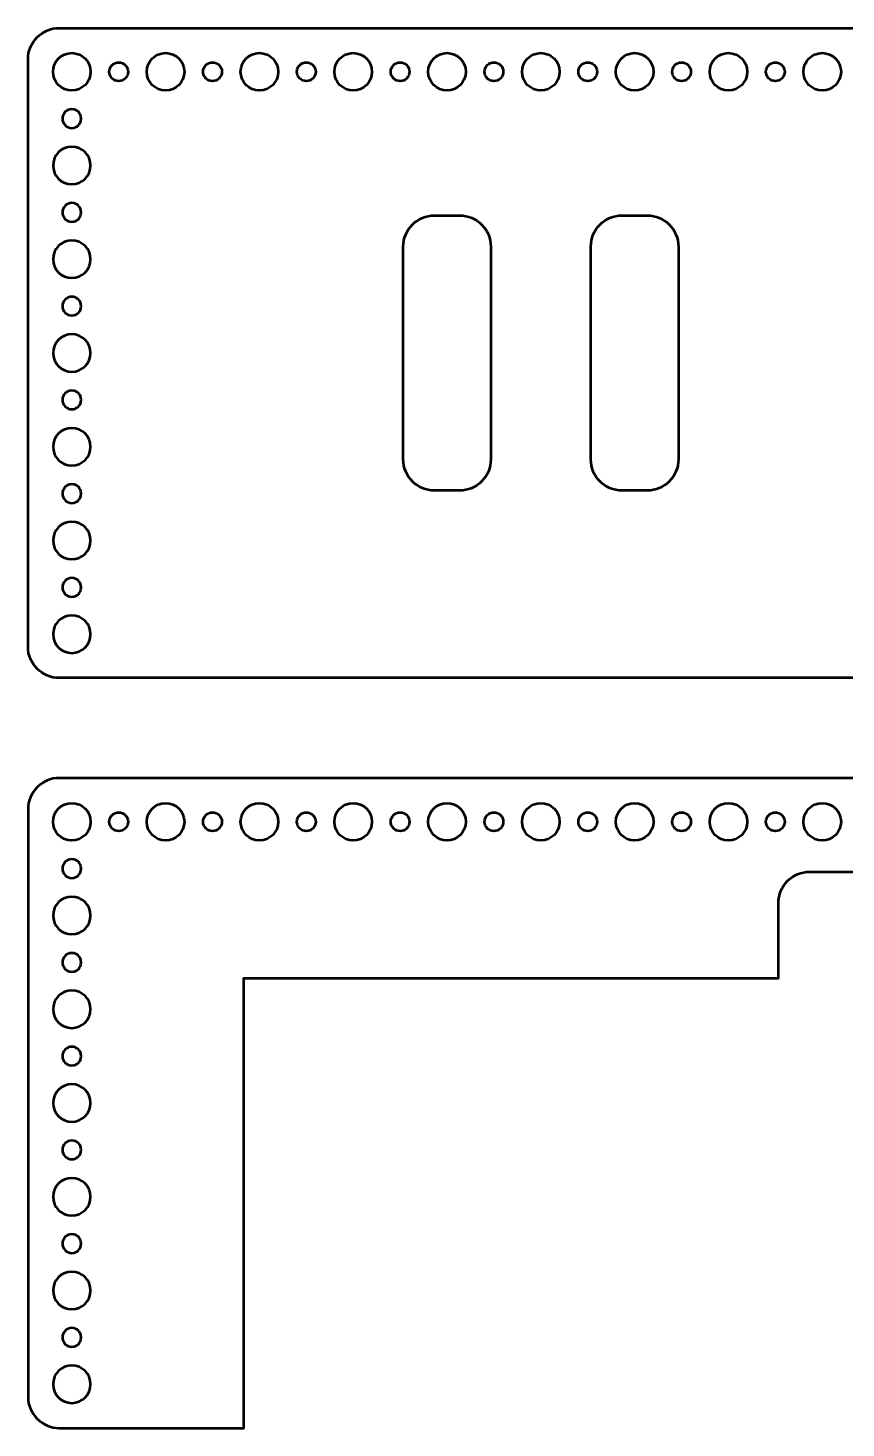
# Model space of a CAD drawing. Header units: centimetres. Extents: x -16.4 to 16.4, y -11.2 to 11.2.
# Drawn here: x -16.45 to -3.37, y -11.2 to 11.2 of the extents above; entities that cross this region are included whole.
import ezdxf

# ---------------------------------------------------------------- set-up
doc = ezdxf.new("R2010")
doc.units = ezdxf.units.CM
doc.header["$MEASUREMENT"] = 0
doc.layers.add('Layer 1', color=7, linetype='Continuous')

msp = doc.modelspace()

# ---------------------------------------------------------------- linework, layer by layer
at = {"layer": 'Layer 1', "lineweight": 53}
for centre, major_axis in [((-15.75001, 10.49999), (0, 0.30001)), ((-14.25001, 10.49999), (0, 0.30001)), ((-12.75001, 10.49999), (0, 0.30001)), ((-11.25001, 10.49999), (0, 0.30001)), ((-9.75001, 10.49999), (0, 0.30001)), ((-8.25001, 10.49999), (0, 0.30001)), ((-6.75001, 10.49999), (0, 0.30001)), ((-5.25001, 10.49999), (0, 0.30001)), ((-3.75001, 10.49999), (0, 0.30001)), ((-15, 10.5), (0, 0.15)), ((-13.5, 10.5), (0, 0.15)), ((-12, 10.5), (0, 0.15)), ((-10.5, 10.5), (0, 0.15)), ((-9, 10.5), (0, 0.15)), ((-7.5, 10.5), (0, 0.15)), ((-6, 10.5), (0, 0.15)), ((-4.5, 10.5), (0, 0.15)), ((-15.74999, -1.50001), (0, 0.30001)), ((-14.24999, -1.50001), (0, 0.30001)), ((-12.74999, -1.50001), (0, 0.30001)), ((-11.24999, -1.50001), (0, 0.30001)), ((-9.74999, -1.50001), (0, 0.30001)), ((-8.24999, -1.50001), (0, 0.30001)), ((-6.74999, -1.50001), (0, 0.30001)), ((-5.24999, -1.50001), (0, 0.30001)), ((-3.74999, -1.50001), (0, 0.30001)), ((-15, -1.5), (0, 0.15)), ((-13.5, -1.5), (0, 0.15)), ((-12, -1.5), (0, 0.15)), ((-10.5, -1.5), (0, 0.15)), ((-9, -1.5), (0, 0.15)), ((-7.5, -1.5), (0, 0.15)), ((-6, -1.5), (0, 0.15)), ((-4.5, -1.5), (0, 0.15))]:
    msp.add_ellipse(centre, major_axis=major_axis, ratio=1, dxfattribs=at)
for points, knots in [([(16.45, 1.3), (16.45, 1.3), (16.45, 10.7), (16.45, 10.7), (16.45, 10.7), (16.45, 10.97614), (16.22614, 11.2), (15.95, 11.2), (15.95, 11.2), (15.95, 11.2), (-15.95, 11.2), (-15.95, 11.2), (-15.95, 11.2), (-16.22614, 11.2), (-16.45, 10.97614), (-16.45, 10.7), (-16.45, 10.7), (-16.45, 10.7), (-16.45, 1.3), (-16.45, 1.3), (-16.45, 1.3), (-16.45, 1.02386), (-16.22614, 0.8), (-15.95, 0.8), (-15.95, 0.8), (-15.95, 0.8), (15.95, 0.8), (15.95, 0.8), (15.95, 0.8), (16.22614, 0.8), (16.45, 1.02386), (16.45, 1.3)], [0, 0, 0, 0, 0.11111111, 0.11111111, 0.11111111, 0.11111111, 0.22222222, 0.22222222, 0.22222222, 0.22222222, 0.33333333, 0.33333333, 0.33333333, 0.33333333, 0.44444444, 0.44444444, 0.44444444, 0.44444444, 0.55555556, 0.55555556, 0.55555556, 0.55555556, 0.66666667, 0.66666667, 0.66666667, 0.66666667, 0.77777778, 0.77777778, 0.77777778, 0.77777778, 1, 1, 1, 1]), ([(-15.9, 9.75), (-15.9, 9.83284), (-15.83284, 9.9), (-15.75, 9.9), (-15.75, 9.9), (-15.66716, 9.9), (-15.6, 9.83284), (-15.6, 9.75), (-15.6, 9.75), (-15.6, 9.66716), (-15.66716, 9.6), (-15.75, 9.6), (-15.75, 9.6), (-15.83284, 9.6), (-15.9, 9.66716), (-15.9, 9.75)], [0, 0, 0, 0, 0.2, 0.2, 0.2, 0.2, 0.4, 0.4, 0.4, 0.4, 0.6, 0.6, 0.6, 0.6, 1, 1, 1, 1]), ([(-16.05, 9), (-16.05, 9.16569), (-15.91569, 9.3), (-15.75, 9.3), (-15.75, 9.3), (-15.58431, 9.3), (-15.45, 9.16569), (-15.45, 9), (-15.45, 9), (-15.45, 8.83431), (-15.58431, 8.7), (-15.75, 8.7), (-15.75, 8.7), (-15.91569, 8.7), (-16.05, 8.83431), (-16.05, 9)], [0, 0, 0, 0, 0.2, 0.2, 0.2, 0.2, 0.4, 0.4, 0.4, 0.4, 0.6, 0.6, 0.6, 0.6, 1, 1, 1, 1]), ([(-15.9, 8.25), (-15.9, 8.33284), (-15.83284, 8.4), (-15.75, 8.4), (-15.75, 8.4), (-15.66716, 8.4), (-15.6, 8.33284), (-15.6, 8.25), (-15.6, 8.25), (-15.6, 8.16716), (-15.66716, 8.1), (-15.75, 8.1), (-15.75, 8.1), (-15.83284, 8.1), (-15.9, 8.16716), (-15.9, 8.25)], [0, 0, 0, 0, 0.2, 0.2, 0.2, 0.2, 0.4, 0.4, 0.4, 0.4, 0.6, 0.6, 0.6, 0.6, 1, 1, 1, 1]), ([(-9.05, 4.3), (-9.05, 4.3), (-9.05, 7.7), (-9.05, 7.7), (-9.05, 7.7), (-9.05, 7.97614), (-9.27386, 8.2), (-9.55, 8.2), (-9.55, 8.2), (-9.55, 8.2), (-9.95, 8.2), (-9.95, 8.2), (-9.95, 8.2), (-10.22614, 8.2), (-10.45, 7.97614), (-10.45, 7.7), (-10.45, 7.7), (-10.45, 7.7), (-10.45, 4.3), (-10.45, 4.3), (-10.45, 4.3), (-10.45, 4.02386), (-10.22614, 3.8), (-9.95, 3.8), (-9.95, 3.8), (-9.95, 3.8), (-9.55, 3.8), (-9.55, 3.8), (-9.55, 3.8), (-9.27386, 3.8), (-9.05, 4.02386), (-9.05, 4.3)], [0, 0, 0, 0, 0.11111111, 0.11111111, 0.11111111, 0.11111111, 0.22222222, 0.22222222, 0.22222222, 0.22222222, 0.33333333, 0.33333333, 0.33333333, 0.33333333, 0.44444444, 0.44444444, 0.44444444, 0.44444444, 0.55555556, 0.55555556, 0.55555556, 0.55555556, 0.66666667, 0.66666667, 0.66666667, 0.66666667, 0.77777778, 0.77777778, 0.77777778, 0.77777778, 1, 1, 1, 1]), ([(-6.05, 4.3), (-6.05, 4.3), (-6.05, 7.7), (-6.05, 7.7), (-6.05, 7.7), (-6.05, 7.97614), (-6.27386, 8.2), (-6.55, 8.2), (-6.55, 8.2), (-6.55, 8.2), (-6.95, 8.2), (-6.95, 8.2), (-6.95, 8.2), (-7.22614, 8.2), (-7.45, 7.97614), (-7.45, 7.7), (-7.45, 7.7), (-7.45, 7.7), (-7.45, 4.3), (-7.45, 4.3), (-7.45, 4.3), (-7.45, 4.02386), (-7.22614, 3.8), (-6.95, 3.8), (-6.95, 3.8), (-6.95, 3.8), (-6.55, 3.8), (-6.55, 3.8), (-6.55, 3.8), (-6.27386, 3.8), (-6.05, 4.02386), (-6.05, 4.3)], [0, 0, 0, 0, 0.11111111, 0.11111111, 0.11111111, 0.11111111, 0.22222222, 0.22222222, 0.22222222, 0.22222222, 0.33333333, 0.33333333, 0.33333333, 0.33333333, 0.44444444, 0.44444444, 0.44444444, 0.44444444, 0.55555556, 0.55555556, 0.55555556, 0.55555556, 0.66666667, 0.66666667, 0.66666667, 0.66666667, 0.77777778, 0.77777778, 0.77777778, 0.77777778, 1, 1, 1, 1]), ([(-16.05, 7.5), (-16.05, 7.66569), (-15.91569, 7.8), (-15.75, 7.8), (-15.75, 7.8), (-15.58431, 7.8), (-15.45, 7.66569), (-15.45, 7.5), (-15.45, 7.5), (-15.45, 7.33431), (-15.58431, 7.2), (-15.75, 7.2), (-15.75, 7.2), (-15.91569, 7.2), (-16.05, 7.33431), (-16.05, 7.5)], [0, 0, 0, 0, 0.2, 0.2, 0.2, 0.2, 0.4, 0.4, 0.4, 0.4, 0.6, 0.6, 0.6, 0.6, 1, 1, 1, 1]), ([(-15.9, 6.75), (-15.9, 6.83284), (-15.83284, 6.9), (-15.75, 6.9), (-15.75, 6.9), (-15.66716, 6.9), (-15.6, 6.83284), (-15.6, 6.75), (-15.6, 6.75), (-15.6, 6.66716), (-15.66716, 6.6), (-15.75, 6.6), (-15.75, 6.6), (-15.83284, 6.6), (-15.9, 6.66716), (-15.9, 6.75)], [0, 0, 0, 0, 0.2, 0.2, 0.2, 0.2, 0.4, 0.4, 0.4, 0.4, 0.6, 0.6, 0.6, 0.6, 1, 1, 1, 1]), ([(-16.05, 6), (-16.05, 6.16569), (-15.91569, 6.3), (-15.75, 6.3), (-15.75, 6.3), (-15.58431, 6.3), (-15.45, 6.16569), (-15.45, 6), (-15.45, 6), (-15.45, 5.83431), (-15.58431, 5.7), (-15.75, 5.7), (-15.75, 5.7), (-15.91569, 5.7), (-16.05, 5.83431), (-16.05, 6)], [0, 0, 0, 0, 0.2, 0.2, 0.2, 0.2, 0.4, 0.4, 0.4, 0.4, 0.6, 0.6, 0.6, 0.6, 1, 1, 1, 1]), ([(-15.9, 5.25), (-15.9, 5.33284), (-15.83284, 5.4), (-15.75, 5.4), (-15.75, 5.4), (-15.66716, 5.4), (-15.6, 5.33284), (-15.6, 5.25), (-15.6, 5.25), (-15.6, 5.16716), (-15.66716, 5.1), (-15.75, 5.1), (-15.75, 5.1), (-15.83284, 5.1), (-15.9, 5.16716), (-15.9, 5.25)], [0, 0, 0, 0, 0.2, 0.2, 0.2, 0.2, 0.4, 0.4, 0.4, 0.4, 0.6, 0.6, 0.6, 0.6, 1, 1, 1, 1]), ([(-16.05, 4.5), (-16.05, 4.66569), (-15.91569, 4.8), (-15.75, 4.8), (-15.75, 4.8), (-15.58431, 4.8), (-15.45, 4.66569), (-15.45, 4.5), (-15.45, 4.5), (-15.45, 4.33431), (-15.58431, 4.2), (-15.75, 4.2), (-15.75, 4.2), (-15.91569, 4.2), (-16.05, 4.33431), (-16.05, 4.5)], [0, 0, 0, 0, 0.2, 0.2, 0.2, 0.2, 0.4, 0.4, 0.4, 0.4, 0.6, 0.6, 0.6, 0.6, 1, 1, 1, 1]), ([(-15.9, 3.75), (-15.9, 3.83284), (-15.83284, 3.9), (-15.75, 3.9), (-15.75, 3.9), (-15.66716, 3.9), (-15.6, 3.83284), (-15.6, 3.75), (-15.6, 3.75), (-15.6, 3.66716), (-15.66716, 3.6), (-15.75, 3.6), (-15.75, 3.6), (-15.83284, 3.6), (-15.9, 3.66716), (-15.9, 3.75)], [0, 0, 0, 0, 0.2, 0.2, 0.2, 0.2, 0.4, 0.4, 0.4, 0.4, 0.6, 0.6, 0.6, 0.6, 1, 1, 1, 1]), ([(-16.05, 3), (-16.05, 3.16569), (-15.91569, 3.3), (-15.75, 3.3), (-15.75, 3.3), (-15.58431, 3.3), (-15.45, 3.16569), (-15.45, 3), (-15.45, 3), (-15.45, 2.83431), (-15.58431, 2.7), (-15.75, 2.7), (-15.75, 2.7), (-15.91569, 2.7), (-16.05, 2.83431), (-16.05, 3)], [0, 0, 0, 0, 0.2, 0.2, 0.2, 0.2, 0.4, 0.4, 0.4, 0.4, 0.6, 0.6, 0.6, 0.6, 1, 1, 1, 1]), ([(-15.9, 2.25), (-15.9, 2.33284), (-15.83284, 2.4), (-15.75, 2.4), (-15.75, 2.4), (-15.66716, 2.4), (-15.6, 2.33284), (-15.6, 2.25), (-15.6, 2.25), (-15.6, 2.16716), (-15.66716, 2.1), (-15.75, 2.1), (-15.75, 2.1), (-15.83284, 2.1), (-15.9, 2.16716), (-15.9, 2.25)], [0, 0, 0, 0, 0.2, 0.2, 0.2, 0.2, 0.4, 0.4, 0.4, 0.4, 0.6, 0.6, 0.6, 0.6, 1, 1, 1, 1]), ([(-16.05, 1.5), (-16.05, 1.66569), (-15.91569, 1.8), (-15.75, 1.8), (-15.75, 1.8), (-15.58431, 1.8), (-15.45, 1.66569), (-15.45, 1.5), (-15.45, 1.5), (-15.45, 1.33431), (-15.58431, 1.2), (-15.75, 1.2), (-15.75, 1.2), (-15.91569, 1.2), (-16.05, 1.33431), (-16.05, 1.5)], [0, 0, 0, 0, 0.2, 0.2, 0.2, 0.2, 0.4, 0.4, 0.4, 0.4, 0.6, 0.6, 0.6, 0.6, 1, 1, 1, 1]), ([(-16.45, -10.7), (-16.45, -10.7), (-16.45, -1.3), (-16.45, -1.3), (-16.45, -1.3), (-16.45, -1.02386), (-16.22614, -0.8), (-15.95, -0.8), (-15.95, -0.8), (-15.95, -0.8), (15.95, -0.8), (15.95, -0.8), (15.95, -0.8), (16.22614, -0.8), (16.45, -1.02386), (16.45, -1.3), (16.45, -1.3), (16.45, -1.3), (16.45, -10.7), (16.45, -10.7), (16.45, -10.7), (16.45, -10.97614), (16.22614, -11.2), (15.95, -11.2), (15.95, -11.2), (15.95, -11.2), (13, -11.2), (13, -11.2), (13, -11.2), (13, -11.2), (13, -4), (13, -4), (13, -4), (13, -4), (2.95, -4), (2.95, -4), (2.95, -4), (2.95, -4), (2.95, -2.8), (2.95, -2.8), (2.95, -2.8), (2.95, -2.52386), (2.72614, -2.3), (2.45, -2.3), (2.45, -2.3), (2.45, -2.3), (-3.95, -2.3), (-3.95, -2.3), (-3.95, -2.3), (-4.22614, -2.3), (-4.45, -2.52386), (-4.45, -2.8), (-4.45, -2.8), (-4.45, -2.8), (-4.45, -4), (-4.45, -4), (-4.45, -4), (-4.45, -4), (-13, -4), (-13, -4), (-13, -4), (-13, -4), (-13, -11.2), (-13, -11.2), (-13, -11.2), (-13, -11.2), (-15.95, -11.2), (-15.95, -11.2), (-15.95, -11.2), (-16.22614, -11.2), (-16.45, -10.97614), (-16.45, -10.7)], [0, 0, 0, 0, 0.05263158, 0.05263158, 0.05263158, 0.05263158, 0.10526316, 0.10526316, 0.10526316, 0.10526316, 0.15789474, 0.15789474, 0.15789474, 0.15789474, 0.21052632, 0.21052632, 0.21052632, 0.21052632, 0.26315789, 0.26315789, 0.26315789, 0.26315789, 0.31578947, 0.31578947, 0.31578947, 0.31578947, 0.36842105, 0.36842105, 0.36842105, 0.36842105, 0.42105263, 0.42105263, 0.42105263, 0.42105263, 0.47368421, 0.47368421, 0.47368421, 0.47368421, 0.52631579, 0.52631579, 0.52631579, 0.52631579, 0.57894737, 0.57894737, 0.57894737, 0.57894737, 0.63157895, 0.63157895, 0.63157895, 0.63157895, 0.68421053, 0.68421053, 0.68421053, 0.68421053, 0.73684211, 0.73684211, 0.73684211, 0.73684211, 0.78947368, 0.78947368, 0.78947368, 0.78947368, 0.84210526, 0.84210526, 0.84210526, 0.84210526, 0.89473684, 0.89473684, 0.89473684, 0.89473684, 1, 1, 1, 1]), ([(-15.9, -2.25), (-15.9, -2.16716), (-15.83284, -2.1), (-15.75, -2.1), (-15.75, -2.1), (-15.66716, -2.1), (-15.6, -2.16716), (-15.6, -2.25), (-15.6, -2.25), (-15.6, -2.33284), (-15.66716, -2.4), (-15.75, -2.4), (-15.75, -2.4), (-15.83284, -2.4), (-15.9, -2.33284), (-15.9, -2.25)], [0, 0, 0, 0, 0.2, 0.2, 0.2, 0.2, 0.4, 0.4, 0.4, 0.4, 0.6, 0.6, 0.6, 0.6, 1, 1, 1, 1]), ([(-16.05, -3), (-16.05, -2.83431), (-15.91569, -2.7), (-15.75, -2.7), (-15.75, -2.7), (-15.58431, -2.7), (-15.45, -2.83431), (-15.45, -3), (-15.45, -3), (-15.45, -3.16569), (-15.58431, -3.3), (-15.75, -3.3), (-15.75, -3.3), (-15.91569, -3.3), (-16.05, -3.16569), (-16.05, -3)], [0, 0, 0, 0, 0.2, 0.2, 0.2, 0.2, 0.4, 0.4, 0.4, 0.4, 0.6, 0.6, 0.6, 0.6, 1, 1, 1, 1]), ([(-15.9, -3.75), (-15.9, -3.66716), (-15.83284, -3.6), (-15.75, -3.6), (-15.75, -3.6), (-15.66716, -3.6), (-15.6, -3.66716), (-15.6, -3.75), (-15.6, -3.75), (-15.6, -3.83284), (-15.66716, -3.9), (-15.75, -3.9), (-15.75, -3.9), (-15.83284, -3.9), (-15.9, -3.83284), (-15.9, -3.75)], [0, 0, 0, 0, 0.2, 0.2, 0.2, 0.2, 0.4, 0.4, 0.4, 0.4, 0.6, 0.6, 0.6, 0.6, 1, 1, 1, 1]), ([(-16.05, -4.5), (-16.05, -4.33431), (-15.91569, -4.2), (-15.75, -4.2), (-15.75, -4.2), (-15.58431, -4.2), (-15.45, -4.33431), (-15.45, -4.5), (-15.45, -4.5), (-15.45, -4.66569), (-15.58431, -4.8), (-15.75, -4.8), (-15.75, -4.8), (-15.91569, -4.8), (-16.05, -4.66569), (-16.05, -4.5)], [0, 0, 0, 0, 0.2, 0.2, 0.2, 0.2, 0.4, 0.4, 0.4, 0.4, 0.6, 0.6, 0.6, 0.6, 1, 1, 1, 1]), ([(-15.9, -5.25), (-15.9, -5.16716), (-15.83284, -5.1), (-15.75, -5.1), (-15.75, -5.1), (-15.66716, -5.1), (-15.6, -5.16716), (-15.6, -5.25), (-15.6, -5.25), (-15.6, -5.33284), (-15.66716, -5.4), (-15.75, -5.4), (-15.75, -5.4), (-15.83284, -5.4), (-15.9, -5.33284), (-15.9, -5.25)], [0, 0, 0, 0, 0.2, 0.2, 0.2, 0.2, 0.4, 0.4, 0.4, 0.4, 0.6, 0.6, 0.6, 0.6, 1, 1, 1, 1]), ([(-16.05, -6), (-16.05, -5.83431), (-15.91569, -5.7), (-15.75, -5.7), (-15.75, -5.7), (-15.58431, -5.7), (-15.45, -5.83431), (-15.45, -6), (-15.45, -6), (-15.45, -6.16569), (-15.58431, -6.3), (-15.75, -6.3), (-15.75, -6.3), (-15.91569, -6.3), (-16.05, -6.16569), (-16.05, -6)], [0, 0, 0, 0, 0.2, 0.2, 0.2, 0.2, 0.4, 0.4, 0.4, 0.4, 0.6, 0.6, 0.6, 0.6, 1, 1, 1, 1]), ([(-15.9, -6.75), (-15.9, -6.66716), (-15.83284, -6.6), (-15.75, -6.6), (-15.75, -6.6), (-15.66716, -6.6), (-15.6, -6.66716), (-15.6, -6.75), (-15.6, -6.75), (-15.6, -6.83284), (-15.66716, -6.9), (-15.75, -6.9), (-15.75, -6.9), (-15.83284, -6.9), (-15.9, -6.83284), (-15.9, -6.75)], [0, 0, 0, 0, 0.2, 0.2, 0.2, 0.2, 0.4, 0.4, 0.4, 0.4, 0.6, 0.6, 0.6, 0.6, 1, 1, 1, 1]), ([(-16.05, -7.5), (-16.05, -7.33431), (-15.91569, -7.2), (-15.75, -7.2), (-15.75, -7.2), (-15.58431, -7.2), (-15.45, -7.33431), (-15.45, -7.5), (-15.45, -7.5), (-15.45, -7.66569), (-15.58431, -7.8), (-15.75, -7.8), (-15.75, -7.8), (-15.91569, -7.8), (-16.05, -7.66569), (-16.05, -7.5)], [0, 0, 0, 0, 0.2, 0.2, 0.2, 0.2, 0.4, 0.4, 0.4, 0.4, 0.6, 0.6, 0.6, 0.6, 1, 1, 1, 1]), ([(-15.9, -8.25), (-15.9, -8.16716), (-15.83284, -8.1), (-15.75, -8.1), (-15.75, -8.1), (-15.66716, -8.1), (-15.6, -8.16716), (-15.6, -8.25), (-15.6, -8.25), (-15.6, -8.33284), (-15.66716, -8.4), (-15.75, -8.4), (-15.75, -8.4), (-15.83284, -8.4), (-15.9, -8.33284), (-15.9, -8.25)], [0, 0, 0, 0, 0.2, 0.2, 0.2, 0.2, 0.4, 0.4, 0.4, 0.4, 0.6, 0.6, 0.6, 0.6, 1, 1, 1, 1]), ([(-16.05, -9), (-16.05, -8.83431), (-15.91569, -8.7), (-15.75, -8.7), (-15.75, -8.7), (-15.58431, -8.7), (-15.45, -8.83431), (-15.45, -9), (-15.45, -9), (-15.45, -9.16569), (-15.58431, -9.3), (-15.75, -9.3), (-15.75, -9.3), (-15.91569, -9.3), (-16.05, -9.16569), (-16.05, -9)], [0, 0, 0, 0, 0.2, 0.2, 0.2, 0.2, 0.4, 0.4, 0.4, 0.4, 0.6, 0.6, 0.6, 0.6, 1, 1, 1, 1]), ([(-15.9, -9.75), (-15.9, -9.66716), (-15.83284, -9.6), (-15.75, -9.6), (-15.75, -9.6), (-15.66716, -9.6), (-15.6, -9.66716), (-15.6, -9.75), (-15.6, -9.75), (-15.6, -9.83284), (-15.66716, -9.9), (-15.75, -9.9), (-15.75, -9.9), (-15.83284, -9.9), (-15.9, -9.83284), (-15.9, -9.75)], [0, 0, 0, 0, 0.2, 0.2, 0.2, 0.2, 0.4, 0.4, 0.4, 0.4, 0.6, 0.6, 0.6, 0.6, 1, 1, 1, 1]), ([(-16.05, -10.5), (-16.05, -10.33431), (-15.91569, -10.2), (-15.75, -10.2), (-15.75, -10.2), (-15.58431, -10.2), (-15.45, -10.33431), (-15.45, -10.5), (-15.45, -10.5), (-15.45, -10.66569), (-15.58431, -10.8), (-15.75, -10.8), (-15.75, -10.8), (-15.91569, -10.8), (-16.05, -10.66569), (-16.05, -10.5)], [0, 0, 0, 0, 0.2, 0.2, 0.2, 0.2, 0.4, 0.4, 0.4, 0.4, 0.6, 0.6, 0.6, 0.6, 1, 1, 1, 1])]:
    msp.add_open_spline(points, degree=3, knots=knots, dxfattribs=at)

doc.saveas('drawing.dxf')
